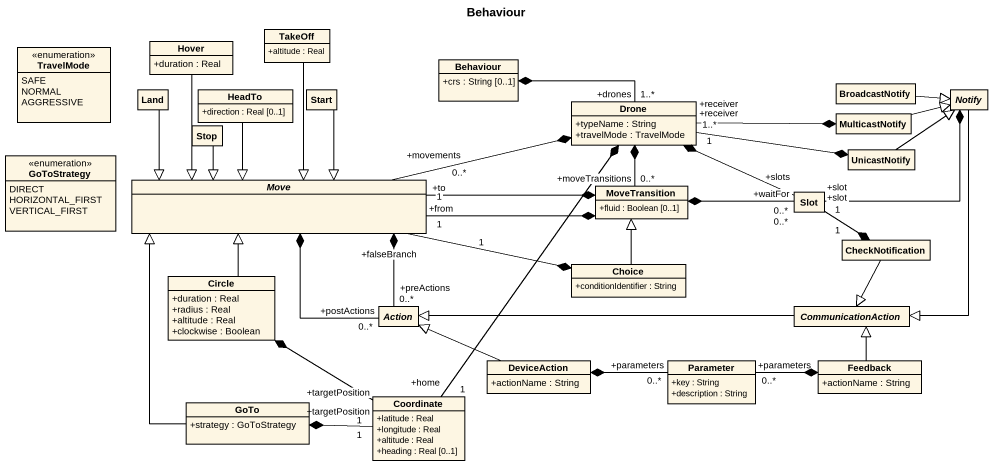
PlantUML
@startuml
title Behaviour
hide circle
hide empty members
skinparam classAttributeIconSize 0
enum TravelMode {
  SAFE
  NORMAL
  AGGRESSIVE
}
class Hover {
  +duration : Real
}
class TakeOff {
  +altitude : Real
}
class Behaviour {
  +crs : String [0..1]
}
class Land
class HeadTo {
  +direction : Real [0..1]
}
class "Start" as Start_
class Drone {
  +typeName : String
  +travelMode : TravelMode
}
class BroadcastNotify
abstract class Notify
class "Stop" as Stop_
class MulticastNotify
enum GoToStrategy {
  DIRECT
  HORIZONTAL_FIRST
  VERTICAL_FIRST
}
abstract class Move
class UnicastNotify
class MoveTransition {
  +fluid : Boolean [0..1]
}
class Slot
class CheckNotification
class "Circle" as Circle_ {
  +duration : Real
  +radius : Real
  +altitude : Real
  +clockwise : Boolean
}
class Choice {
  +conditionIdentifier : String
}
abstract class "Action" as Action_
abstract class CommunicationAction
class DeviceAction {
  +actionName : String
}
class Parameter {
  +key : String
  +description : String
}
class Feedback {
  +actionName : String
}
class GoTo {
  +strategy : GoToStrategy
}
class Coordinate {
  +latitude : Real
  +longitude : Real
  +altitude : Real
  +heading : Real [0..1]
}
Hover --|> Move
TakeOff --|> Move
Behaviour *-right- "+drones\n1..*" Drone
Land --|> Move
HeadTo --|> Move
Start_ --|> Move
Drone *-left- "+movements\n0..*" Move
Drone *-- "+moveTransitions\n0..*" MoveTransition
Drone *-right- "+slots\n0..*" Slot
Drone *-- "+home\n1" Coordinate
BroadcastNotify -right-|> Notify
Notify *-- "+slot\n1" Slot
Notify --|> CommunicationAction
Stop_ --|> Move
MulticastNotify *-left- "+receiver\n1..*" Drone
MulticastNotify -right-|> Notify
Move *-- "+postActions\n0..*" Action_
Move *-- "+preActions\n0..*" Action_
UnicastNotify *-left- "+receiver\n1" Drone
UnicastNotify -up-|> Notify
MoveTransition *-left- "+from\n1" Move
MoveTransition *-left- "+to\n1" Move
MoveTransition *-right- "+waitFor\n0..*" Slot
CheckNotification *-up- "+slot\n1" Slot
CheckNotification --|> CommunicationAction
Circle_ -up-|> Move
Circle_ *-- "+targetPosition\n1" Coordinate
Choice *-left- "+falseBranch\n1" Move
Choice -up-|> MoveTransition
CommunicationAction -left-|> Action_
DeviceAction -left-|> Action_
DeviceAction *-right- "+parameters\n0..*" Parameter
Feedback -up-|> CommunicationAction
Feedback *-left- "+parameters\n0..*" Parameter
GoTo -up-|> Move
GoTo *-right- "+targetPosition\n1" Coordinate
@enduml
